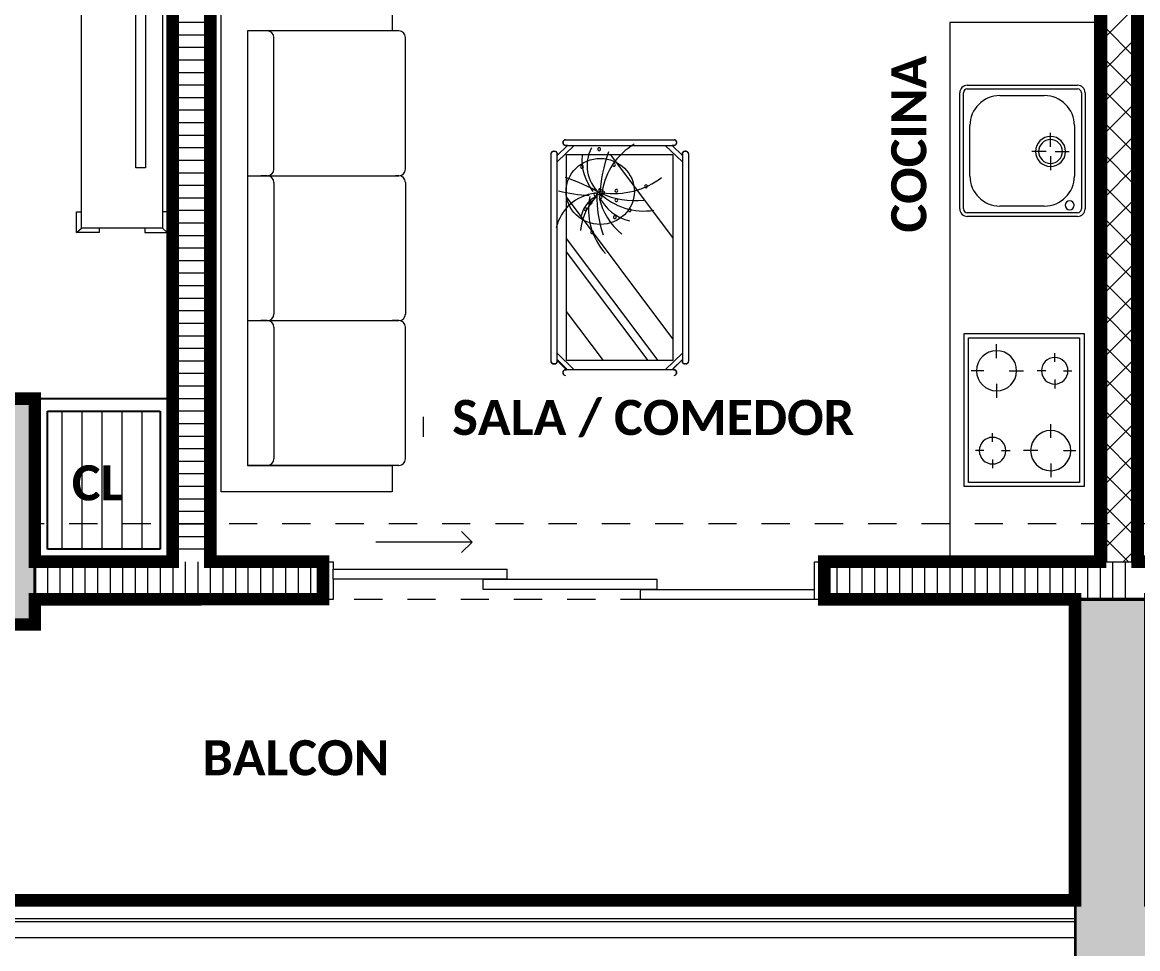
# Model space of a CAD drawing. Header units: metres. Extents: x -144 to 1000, y -717 to 29.
# Drawn here: x 556.311 to 560.761, y -569.413 to -565.719 of the extents above; entities that cross this region are included whole.
import ezdxf

# ---------------------------------------------------------------- set-up
doc = ezdxf.new("R2010")
doc.units = ezdxf.units.M
doc.linetypes.add('basculante modificado', pattern=[0.18, 0.1125, -0.0675])
doc.layers.get('0').update_dxf_attribs({"color": 1})
doc.layers.add('00-MEDICION', color=30, linetype='Continuous')
for name, color, linetype, lineweight in [('A-DETL', 1, 'Continuous', 9), ('A-DETL-GENF', 1, 'Continuous', 9), ('A-DETL-THIN', 1, 'Continuous', 9), ('A-DOOR', 1, 'Continuous', 9), ('A-DOOR-FRAM', 1, 'Continuous', 9), ('A-FLOR', 2, 'Continuous', 9), ('A-FLOR-HRAL', 1, 'Continuous', 9), ('A-GENM', 1, 'Continuous', 9), ('A-WALL', 4, 'Continuous', 9), ('G-ANNO-TEXT', 2, 'Continuous', 9), ('G-IMPT', 1, 'Continuous', 9), ('I-FURN', 2, 'Continuous', 9), ('P-SANR-FIXT', 1, 'Continuous', 9), ('Q-SPCQ', 91, 'Continuous', 9), ('S-COLS', 7, 'Continuous', 9)]:
    doc.layers.add(name, color=color, linetype=linetype, lineweight=lineweight)
doc.layers.add('A-WALL-PATT', color=7, linetype='Continuous', lineweight=35, true_color=0x9c9c9c)
doc.styles.add('Calibri_B', font='calibrib.ttf', dxfattribs={"height": 0.165})

# ---------------------------------------------------------------- blocks, each defined once
blk = doc.blocks.new('MUEBLE 3 PIEZA - 07-muebles 3p_dwg_$0$AX-051-MB N2$0$sofa 3_-340384-Nivel 5')
at = {"layer": 'G-IMPT'}
for p, q in [((0.525, 0.825), (0.55, 0.825)), ((0, 0.8), (0, 0.3)), ((0.5, 0.3), (0.5, 0.8)), ((0, -0.25), (0, 0.25)), ((0.5, -0.25), (0.5, 0.25)), ((0, -0.3), (0, -0.8)), ((0.5, -0.3), (0.5, -0.8)), ((0.025, -0.825), (0.05, -0.825)), ((0.525, -0.825), (0.55, -0.825))]:
    blk.add_line(p, q, dxfattribs=at)
at = {"layer": 'G-IMPT', "flags": 128}
for points in [[(0.05, 0.925), (0.7, 0.925), (0.7, -0.925), (0.05, -0.925), (0.05, -0.825), (0.6, -0.825), (0.6, 0.825), (0.05, 0.825)], [(0.525, 0.275), (0.55, 0.275)], [(0.525, -0.275), (0.55, -0.275)]]:
    blk.add_lwpolyline(points, close=True, dxfattribs=at)
for points in [[(0.025, 0.825), (0.05, 0.825), (0.6, 0.825)], [(0.6, 0.275), (0.05, 0.275), (0.025, 0.275), (0.05, 0.275)], [(0.6, -0.275), (0.025, -0.275), (0.0375, -0.275)]]:
    blk.add_lwpolyline(points, dxfattribs=at)
at = {"layer": 'G-IMPT'}
for centre, start, end in [((0.025, 0.8), 90, 180), ((0.525, 0.8), 90, 180), ((0.025, 0.3), 180, 270), ((0.525, 0.3), 180, 270), ((0.025, 0.25), 90, 180), ((0.525, 0.25), 90, 180), ((0.025, -0.25), 180, 270), ((0.525, -0.25), 180, 270), ((0.025, -0.3), 90, 180), ((0.525, -0.3), 90, 180), ((0.025, -0.8), 180, 270), ((0.525, -0.8), 180, 270)]:
    blk.add_arc(centre, 0.025, start, end, dxfattribs=at)
blk = doc.blocks.new('MUEBLE 3 PIEZA - 07-muebles 3p_dwg-340383-Nivel 5')
at = {"xscale": 1.05, "yscale": 1.05, "zscale": 1.05, "rotation": 180}
blk.add_blockref('MUEBLE 3 PIEZA - 07-muebles 3p_dwg_$0$AX-051-MB N2$0$sofa 3_-340384-Nivel 5', (-2243.7802, 520.2715), dxfattribs=at)
blk = doc.blocks.new('O')
at = {"layer": 'A-WALL-PATT', "lineweight": 5, "true_color": 0x747474}
blk.add_hatch(color=8, dxfattribs=at).paths.add_polyline_path([(565.6027, -504.8688), (565.6027, -500.4187), (565.5777, -500.4187), (565.5777, -504.8688)])
at = {"layer": 'A-WALL-PATT', "true_color": 0x747474}
h = blk.add_hatch(color=8, dxfattribs=at)
h.paths.add_polyline_path([(565.4777, -504.8688), (565.4777, -501.5687), (565.4527, -501.5687), (565.4527, -504.8688)])
h.paths.add_polyline_path([(565.4527, -501.4687), (565.4777, -501.4687), (565.4777, -500.5437), (565.4527, -500.5437), (565.4527, -500.5687)])
at = {"layer": 'A-WALL-PATT', "lineweight": 5, "true_color": 0x747474}
h = blk.add_hatch(color=8, dxfattribs=at)
h.paths.add_polyline_path([(565.6527, -506.7686), (565.6527, -505.0177), (565.3527, -505.0177), (565.3527, -506.7686)])
h.paths.add_polyline_path([(559.0026, -506.7686), (559.0026, -505.0177), (558.7026, -505.0177), (558.7026, -506.7686)])
at = {"layer": 'S-COLS', "true_color": 0x5c5c5c}
h = blk.add_hatch(color=251, dxfattribs=at)
h.paths.add_polyline_path([(553.0027, -505.1188), (553.5027, -505.1188), (553.5027, -504.2188), (553.0027, -504.2188), (553.0027, -504.9427)])
h.paths.add_polyline_path([(570.8025, -505.1188), (571.3025, -505.1188), (571.3025, -504.2188), (570.8025, -504.2188), (570.8025, -504.9427)])
h.paths.add_polyline_path([(561.2027, -505.1187), (561.2027, -504.2187), (560.7027, -504.2187), (560.7027, -505.1187)])
h.paths.add_polyline_path([(557.3242, -497.4187), (558.9027, -497.4187), (558.9024, -496.9188), (557.2025, -496.9188), (557.2025, -494.7688), (558.9028, -494.7688), (558.9024, -494.2688), (556.9025, -494.2688), (556.9025, -497.4187), (557.0866, -497.4187)])
h.paths.add_polyline_path([(567.1118, -497.4187), (567.5028, -497.4187), (567.5028, -494.2687), (567.0028, -494.2687), (567.0028, -497.4187)])
h.paths.add_polyline_path([(570.9028, -497.4187), (571.3028, -497.4187), (571.3028, -496.7188), (570.9028, -496.7188), (570.9028, -497.3138)])
h.paths.add_polyline_path([(560.7027, -497.4187), (561.2027, -497.4187), (561.2027, -496.5187), (560.7027, -496.5187), (560.7027, -497.3138)])
h.paths.add_polyline_path([(553.5027, -497.4187), (553.5027, -496.7188), (553.0027, -496.7188), (553.0027, -497.4187), (553.2754, -497.4187)])
h.paths.add_polyline_path([(560.7028, -495.1688), (561.2028, -495.1688), (561.2028, -494.2688), (560.7028, -494.2688), (560.7028, -494.2981)])
h.paths.add_polyline_path([(553.5025, -494.9688), (553.5025, -494.2677), (553.0025, -494.2688), (553.0025, -494.9688), (553.2775, -494.9688)])
h.paths.add_polyline_path([(571.0784, -494.9688), (571.3028, -494.9688), (571.3028, -494.2677), (570.9028, -494.2677), (570.9028, -494.9688), (570.9839, -494.9688)])
h.paths.add_polyline_path([(560.7777, -486.2688), (561.2027, -486.2688), (561.2027, -485.3688), (560.7027, -485.3688), (560.7027, -486.2688)])
h.paths.add_polyline_path([(571.3027, -486.2688), (571.3027, -485.3688), (570.8027, -485.3688), (570.8027, -486.2688), (571.2277, -486.2688)])
h.paths.add_polyline_path([(553.2027, -485.6688), (554.1027, -485.6688), (554.1027, -485.1688), (553.2027, -485.1688), (553.2027, -485.5388)])
at = {"layer": 'A-DETL', "color": 253, "true_color": 0xb6b6b6}
blk.add_line((562.7527, -504.2913), (562.7527, -504.3713), dxfattribs=at)
at = {"layer": 'A-DETL', "color": 7, "linetype": 'basculante modificado'}
for p, q in [((570.8025, -504.7177), (561.2027, -504.7177)), ((561.2018, -505.0177), (570.8025, -505.0177))]:
    blk.add_line(p, q, dxfattribs=at)
at = {"layer": 'A-DETL-GENF', "color": 251, "true_color": 0x535353}
for p, q in [((561.3113, -504.8188), (561.3113, -504.2687)), ((561.3913, -504.8188), (561.3913, -504.2687)), ((561.4713, -504.8188), (561.4713, -504.2687)), ((561.5513, -504.8188), (561.5513, -504.2687)), ((561.6313, -504.8188), (561.6313, -504.2687))]:
    blk.add_line(p, q, dxfattribs=at)
at = {"layer": 'A-DETL-THIN'}
for p, q in [((561.7027, -504.2687), (561.2527, -504.2687)), ((561.2527, -504.2687), (561.2527, -504.8188)), ((561.7027, -504.8188), (561.7027, -504.2687)), ((561.2527, -504.8188), (561.7027, -504.8188))]:
    blk.add_line(p, q, dxfattribs=at)
at = {"layer": 'A-DOOR'}
for q in [(562.9047, -504.7477), (562.5638, -504.7901), (562.9047, -504.8325)]:
    blk.add_line((562.9471, -504.7901), q, dxfattribs=at)
at = {"layer": 'A-DOOR-FRAM', "lineweight": 15}
for p, q in [((562.3527, -504.8688), (562.3927, -504.8688)), ((562.3927, -504.8688), (562.3927, -504.8988)), ((564.3127, -504.8688), (564.3527, -504.8688)), ((564.3127, -504.9788), (564.3127, -504.8688)), ((562.3927, -504.9388), (562.3927, -505.0188)), ((562.3927, -505.0188), (562.3527, -505.0188)), ((564.3527, -505.0188), (564.3127, -505.0188))]:
    blk.add_line(p, q, dxfattribs=at)
at = {"layer": 'A-DOOR-FRAM'}
for p, q in [((562.3927, -504.8988), (563.0869, -504.8988)), ((562.3927, -504.9388), (562.3927, -504.8988)), ((563.0869, -504.9388), (562.3927, -504.9388)), ((562.9919, -504.9388), (563.6861, -504.9388)), ((562.9919, -504.9788), (562.9919, -504.9388)), ((563.0869, -504.9388), (563.0869, -504.8988)), ((563.6861, -504.9788), (563.6861, -504.9388)), ((563.6861, -504.9788), (562.9919, -504.9788)), ((563.6186, -504.9788), (564.3127, -504.9788)), ((563.6186, -505.0188), (563.6186, -504.9788)), ((564.3127, -505.0188), (564.3127, -504.9788)), ((564.3127, -505.0188), (563.6186, -505.0188))]:
    blk.add_line(p, q, dxfattribs=at)
at = {"layer": 'A-FLOR'}
for p, q in [((565.4527, -502.7188), (564.8527, -502.7188)), ((564.8527, -502.7188), (564.8527, -504.8688))]:
    blk.add_line(p, q, dxfattribs=at)
at = {"layer": 'A-FLOR-HRAL'}
for p, q in [((565.3527, -506.2926), (559.0026, -506.2926)), ((565.3527, -506.3046), (559.0026, -506.3046))]:
    blk.add_line(p, q, dxfattribs=at)
at = {"layer": 'A-GENM', "lineweight": 25}
for p, q in [((561.2027, -504.2187), (561.2027, -504.8688)), ((561.7527, -504.2187), (561.2027, -504.2187)), ((561.7527, -504.8688), (561.7527, -504.2187)), ((561.2527, -504.8188), (561.2527, -504.2687)), ((561.2527, -504.2687), (561.7027, -504.2687)), ((561.7027, -504.2687), (561.7027, -504.8188)), ((561.7027, -504.8188), (561.2527, -504.8188)), ((561.2027, -504.8688), (561.7527, -504.8688))]:
    blk.add_line(p, q, dxfattribs=at)
at = {"layer": 'A-WALL'}
for p, q in [((565.5777, -500.4437), (565.5777, -504.8688)), ((565.4777, -500.5437), (565.4777, -504.8688)), ((565.4527, -504.8688), (565.6027, -504.8688)), ((559.0026, -506.2186), (565.3527, -506.2186)), ((565.3527, -506.3686), (559.0026, -506.3686))]:
    blk.add_line(p, q, dxfattribs=at)
at = {"layer": 'A-WALL', "lineweight": 35}
for p, q in [((565.6027, -504.8688), (565.6027, -500.4187)), ((565.4527, -501.5687), (565.4527, -504.8688)), ((561.7527, -502.1187), (561.7527, -504.8688)), ((561.9027, -504.8688), (561.9027, -502.1187)), ((561.7527, -504.8688), (561.2027, -504.8688)), ((561.2027, -504.8688), (561.2027, -505.0188)), ((562.3527, -504.8688), (561.9027, -504.8688)), ((562.3527, -505.0188), (562.3527, -504.8688)), ((565.4527, -504.8688), (564.3527, -504.8688)), ((564.3527, -504.8688), (564.3527, -505.0188)), ((565.8529, -504.8688), (565.6027, -504.8688)), ((561.2027, -505.0188), (562.3527, -505.0188)), ((564.3527, -505.0188), (565.8529, -505.0188)), ((565.6527, -505.0177), (565.3527, -505.0177)), ((565.3527, -505.0177), (565.3527, -506.7686))]:
    blk.add_line(p, q, dxfattribs=at)
at = {"layer": 'A-WALL-PATT', "color": 1, "lineweight": 5, "true_color": 0xff0000}
for p, q in [((565.4777, -502.7716), (565.5777, -502.6716)), ((565.5777, -502.8445), (565.4777, -502.7445)), ((565.4777, -502.8989), (565.5777, -502.7989)), ((565.5777, -502.9718), (565.4777, -502.8718)), ((565.4777, -503.0262), (565.5777, -502.9262)), ((565.5777, -503.099), (565.4777, -502.999)), ((565.4777, -503.1534), (565.5777, -503.0534)), ((565.5777, -503.2263), (565.4777, -503.1263)), ((565.4777, -503.2807), (565.5777, -503.1807)), ((565.5777, -503.3536), (565.4777, -503.2536)), ((565.4777, -503.408), (565.5777, -503.308)), ((565.5777, -503.4809), (565.4777, -503.3809)), ((565.4777, -503.5353), (565.5777, -503.4353)), ((565.5777, -503.6081), (565.4777, -503.5081)), ((565.4777, -503.6626), (565.5777, -503.5626)), ((565.5777, -503.7354), (565.4777, -503.6354)), ((565.4777, -503.7898), (565.5777, -503.6898)), ((565.5777, -503.8627), (565.4777, -503.7627)), ((565.4777, -503.9171), (565.5777, -503.8171)), ((565.5777, -503.99), (565.4777, -503.89)), ((565.4777, -504.0444), (565.5777, -503.9444)), ((565.5777, -504.1173), (565.4777, -504.0173)), ((565.4777, -504.1717), (565.5777, -504.0717)), ((565.5777, -504.2445), (565.4777, -504.1445)), ((565.4777, -504.299), (565.5777, -504.199)), ((565.5777, -504.3718), (565.4777, -504.2718)), ((565.4777, -504.4262), (565.5777, -504.3262)), ((565.5777, -504.4991), (565.4777, -504.3991)), ((565.4777, -504.5535), (565.5777, -504.4535)), ((565.5777, -504.6264), (565.4777, -504.5264)), ((565.4777, -504.6808), (565.5777, -504.5808)), ((565.5777, -504.7537), (565.4777, -504.6537)), ((565.4777, -504.8081), (565.5777, -504.7081)), ((565.5656, -504.8688), (565.4777, -504.7809)), ((565.5443, -504.8688), (565.5777, -504.8354))]:
    blk.add_line(p, q, dxfattribs=at)
at = {"layer": 'A-WALL-PATT', "color": 8, "lineweight": 5, "true_color": 0x727272}
for p, q in [((561.9027, -502.7188), (561.7527, -502.7188)), ((561.9027, -502.7688), (561.7527, -502.7688)), ((561.9027, -502.8188), (561.7527, -502.8188)), ((561.9027, -502.8688), (561.7527, -502.8688)), ((561.9027, -502.9188), (561.7527, -502.9188)), ((561.9027, -502.9688), (561.7527, -502.9688)), ((561.9027, -503.0188), (561.7527, -503.0188)), ((561.9027, -503.0688), (561.7527, -503.0688)), ((561.9027, -503.1188), (561.7527, -503.1188)), ((561.9027, -503.1688), (561.7527, -503.1688)), ((561.9027, -503.2188), (561.7527, -503.2188)), ((561.9027, -503.2688), (561.7527, -503.2688)), ((561.9027, -503.3188), (561.7527, -503.3188)), ((561.9027, -503.3688), (561.7527, -503.3688)), ((561.9027, -503.4188), (561.7527, -503.4188)), ((561.9027, -503.4688), (561.7527, -503.4688)), ((561.9027, -503.5188), (561.7527, -503.5188)), ((561.9027, -503.5688), (561.7527, -503.5688)), ((561.9027, -503.6188), (561.7527, -503.6188)), ((561.9027, -503.6688), (561.7527, -503.6688)), ((561.9027, -503.7188), (561.7527, -503.7188)), ((561.9027, -503.7688), (561.7527, -503.7688)), ((561.9027, -503.8188), (561.7527, -503.8188)), ((561.9027, -503.8688), (561.7527, -503.8688)), ((561.9027, -503.9188), (561.7527, -503.9188)), ((561.9027, -503.9688), (561.7527, -503.9688)), ((561.9027, -504.0188), (561.7527, -504.0188)), ((561.9027, -504.0688), (561.7527, -504.0688)), ((561.9027, -504.1188), (561.7527, -504.1188)), ((561.9027, -504.1688), (561.7527, -504.1688)), ((561.9027, -504.2188), (561.7527, -504.2188)), ((561.9027, -504.2688), (561.7527, -504.2688)), ((561.9027, -504.3188), (561.7527, -504.3188)), ((561.9027, -504.3688), (561.7527, -504.3688)), ((561.9027, -504.4188), (561.7527, -504.4188)), ((561.9027, -504.4688), (561.7527, -504.4688)), ((561.9027, -504.5188), (561.7527, -504.5188)), ((561.9027, -504.5688), (561.7527, -504.5688)), ((561.9027, -504.6188), (561.7527, -504.6188)), ((561.9027, -504.6688), (561.7527, -504.6688)), ((561.9027, -504.7188), (561.7527, -504.7188)), ((561.9027, -504.7688), (561.7527, -504.7688)), ((561.9027, -504.8188), (561.7527, -504.8188)), ((561.2027, -504.8688), (561.2027, -505.0188)), ((561.2527, -504.8688), (561.2527, -505.0188)), ((561.3027, -504.8688), (561.3027, -505.0188)), ((561.3527, -504.8688), (561.3527, -505.0188)), ((561.4027, -504.8688), (561.4027, -505.0188)), ((561.4527, -504.8688), (561.4527, -505.0188)), ((561.5027, -504.8688), (561.5027, -505.0188)), ((561.5527, -504.8688), (561.5527, -505.0188)), ((561.6027, -504.8688), (561.6027, -505.0188)), ((561.6527, -504.8688), (561.6527, -505.0188)), ((561.7027, -504.8688), (561.7027, -505.0188)), ((561.7527, -504.8688), (561.7527, -505.0188)), ((561.8027, -504.8688), (561.8027, -505.0188)), ((561.8527, -504.8688), (561.8527, -505.0188)), ((561.9027, -504.8688), (561.9027, -505.0188)), ((561.9527, -504.8688), (561.9527, -505.0188)), ((562.0027, -504.8688), (562.0027, -505.0188)), ((562.0527, -504.8688), (562.0527, -505.0188)), ((562.1027, -504.8688), (562.1027, -505.0188)), ((562.1527, -504.8688), (562.1527, -505.0188)), ((562.2027, -504.8688), (562.2027, -505.0188)), ((562.2527, -504.8688), (562.2527, -505.0188)), ((562.3027, -504.8688), (562.3027, -505.0188)), ((564.3527, -504.8688), (564.3527, -505.0188)), ((564.4027, -504.8688), (564.4027, -505.0188)), ((564.4527, -504.8688), (564.4527, -505.0188)), ((564.5027, -504.8688), (564.5027, -505.0188)), ((564.5527, -504.8688), (564.5527, -505.0188)), ((564.6027, -504.8688), (564.6027, -505.0188)), ((564.6527, -504.8688), (564.6527, -505.0188)), ((564.7027, -504.8688), (564.7027, -505.0188)), ((564.7527, -504.8688), (564.7527, -505.0188)), ((564.8027, -504.8688), (564.8027, -505.0188)), ((564.8527, -504.8688), (564.8527, -505.0188)), ((564.9027, -504.8688), (564.9027, -505.0188)), ((564.9527, -504.8688), (564.9527, -505.0188)), ((565.0027, -504.8688), (565.0027, -505.0188)), ((565.0527, -504.8688), (565.0527, -505.0188)), ((565.1027, -504.8688), (565.1027, -505.0188)), ((565.1527, -504.8688), (565.1527, -505.0188)), ((565.2027, -504.8688), (565.2027, -505.0188)), ((565.2527, -504.8688), (565.2527, -505.0188)), ((565.3027, -504.8688), (565.3027, -505.0188)), ((565.3527, -504.8688), (565.3527, -505.0177)), ((565.4027, -504.8688), (565.4027, -505.0177)), ((565.4527, -504.8688), (565.4527, -505.0177)), ((565.5027, -504.8688), (565.5027, -505.0177)), ((565.5527, -504.8688), (565.5527, -505.0177))]:
    blk.add_line(p, q, dxfattribs=at)
at = {"layer": 'I-FURN'}
for p, q in [((561.3883, -503.5384), (561.3883, -502.3695)), ((561.712, -502.3695), (561.712, -503.5384)), ((561.6056, -503.2984), (561.6056, -502.5995)), ((561.6448, -502.5995), (561.6448, -503.2984)), ((563.3104, -503.1952), (563.3105, -503.1936)), ((563.3104, -503.1952), (563.3104, -503.1997)), ((563.3104, -503.1997), (563.3104, -503.1952)), ((563.3105, -503.2013), (563.3104, -503.1997)), ((563.3105, -503.1936), (563.311, -503.192)), ((563.311, -503.2029), (563.3105, -503.2013)), ((563.311, -503.192), (563.3116, -503.1906)), ((563.3116, -503.2043), (563.311, -503.2029)), ((563.3116, -503.1906), (563.3126, -503.1893)), ((563.3126, -503.2056), (563.3116, -503.2043)), ((563.3126, -503.1893), (563.3138, -503.1882)), ((563.3138, -503.2067), (563.3126, -503.2056)), ((563.3138, -503.1882), (563.3151, -503.1873)), ((563.3151, -503.1873), (563.3166, -503.1866)), ((563.3166, -503.1866), (563.3182, -503.1862)), ((563.3182, -503.1862), (563.3198, -503.186)), ((563.3198, -503.186), (563.7528, -503.186)), ((563.3198, -503.186), (563.7528, -503.186)), ((563.7528, -503.186), (563.7545, -503.1862)), ((563.7545, -503.1862), (563.7561, -503.1866)), ((563.7561, -503.1866), (563.7576, -503.1873)), ((563.7576, -503.1873), (563.7589, -503.1882)), ((563.7589, -503.1882), (563.7601, -503.1893)), ((563.7601, -503.2056), (563.7589, -503.2067)), ((563.7601, -503.1893), (563.761, -503.1906)), ((563.761, -503.2043), (563.7601, -503.2056)), ((563.761, -503.1906), (563.7617, -503.192)), ((563.7617, -503.2029), (563.761, -503.2043)), ((563.7617, -503.192), (563.7621, -503.1936)), ((563.7621, -503.2013), (563.7617, -503.2029)), ((563.7621, -503.1936), (563.7623, -503.1952)), ((563.7623, -503.1997), (563.7621, -503.2013)), ((563.7623, -503.1952), (563.7623, -503.1997)), ((563.7623, -503.1952), (563.7623, -503.1997)), ((563.2627, -503.2413), (563.2628, -503.2397)), ((563.2627, -504.0707), (563.2627, -503.2413)), ((563.2627, -504.0707), (563.2627, -503.2413)), ((563.2628, -503.2397), (563.2632, -503.2382)), ((563.2632, -503.2382), (563.2639, -503.2368)), ((563.2639, -503.2368), (563.2649, -503.2355)), ((563.2649, -503.2355), (563.266, -503.2343)), ((563.266, -503.2343), (563.2674, -503.2334)), ((563.2674, -503.2334), (563.2689, -503.2327)), ((563.2689, -503.2327), (563.2705, -503.2323)), ((563.2705, -503.2323), (563.2721, -503.2322)), ((563.2721, -503.2322), (563.2768, -503.2322)), ((563.2721, -503.2322), (563.2768, -503.2322)), ((563.2768, -503.2322), (563.2784, -503.2323)), ((563.2784, -503.2323), (563.28, -503.2327)), ((563.28, -503.2327), (563.2815, -503.2334)), ((563.2815, -503.2334), (563.2829, -503.2343)), ((563.2829, -503.2343), (563.284, -503.2355)), ((563.284, -503.2355), (563.285, -503.2368)), ((563.285, -503.2368), (563.2857, -503.2382)), ((563.2857, -503.2382), (563.2861, -503.2397)), ((563.2861, -503.2397), (563.2862, -503.2413)), ((563.2862, -503.249), (563.3278, -503.2089)), ((563.2862, -503.2748), (563.3545, -503.2089)), ((563.2862, -503.249), (563.3278, -503.2089)), ((563.2862, -504.0707), (563.2862, -503.2413)), ((563.2862, -503.2413), (563.2862, -503.249)), ((563.3151, -503.2076), (563.3138, -503.2067)), ((563.3166, -503.2083), (563.3151, -503.2076)), ((563.3182, -503.2087), (563.3166, -503.2083)), ((563.3198, -503.2089), (563.3182, -503.2087)), ((563.3198, -503.2089), (563.7528, -503.2089)), ((563.3278, -503.2089), (563.3198, -503.2089)), ((563.324, -503.2454), (563.7487, -503.2454)), ((563.324, -504.0667), (563.324, -503.2454)), ((563.7487, -503.5763), (563.5001, -503.2454)), ((563.7864, -503.2748), (563.7182, -503.2089)), ((563.7864, -503.249), (563.7449, -503.2089)), ((563.7449, -503.2089), (563.7864, -503.249)), ((563.7528, -503.2089), (563.7449, -503.2089)), ((563.7487, -503.2454), (563.7487, -504.0667)), ((563.7545, -503.2087), (563.7528, -503.2089)), ((563.7561, -503.2083), (563.7545, -503.2087)), ((563.7576, -503.2076), (563.7561, -503.2083)), ((563.7589, -503.2067), (563.7576, -503.2076)), ((563.7864, -503.2413), (563.7866, -503.2397)), ((563.7864, -503.2413), (563.7864, -504.0707)), ((563.7864, -503.249), (563.7864, -503.2413)), ((563.7866, -503.2397), (563.787, -503.2382)), ((563.787, -503.2382), (563.7877, -503.2368)), ((563.7877, -503.2368), (563.7886, -503.2355)), ((563.7886, -503.2355), (563.7898, -503.2343)), ((563.7898, -503.2343), (563.7911, -503.2334)), ((563.7911, -503.2334), (563.7926, -503.2327)), ((563.7926, -503.2327), (563.7942, -503.2323)), ((563.7942, -503.2323), (563.7958, -503.2322)), ((563.8006, -503.2322), (563.7958, -503.2322)), ((563.7958, -503.2322), (563.8006, -503.2322)), ((563.8006, -503.2322), (563.8022, -503.2323)), ((563.8022, -503.2323), (563.8038, -503.2327)), ((563.8038, -503.2327), (563.8053, -503.2334)), ((563.8053, -503.2334), (563.8066, -503.2343)), ((563.8066, -503.2343), (563.8078, -503.2355)), ((563.8078, -503.2355), (563.8087, -503.2368)), ((563.8087, -503.2368), (563.8094, -503.2382)), ((563.8094, -503.2382), (563.8099, -503.2397)), ((563.8099, -503.2397), (563.81, -503.2413)), ((563.81, -503.2413), (563.81, -504.0707)), ((563.81, -503.2413), (563.81, -504.0707)), ((561.6448, -503.2984), (561.6056, -503.2984)), ((563.7487, -503.9797), (563.324, -503.4144)), ((563.4449, -503.4124), (563.4162, -503.441)), ((563.5221, -503.3948), (563.5173, -503.3901)), ((561.3696, -503.4739), (561.3883, -503.4739)), ((561.3696, -503.5554), (561.3696, -503.4739)), ((561.7307, -503.4739), (561.712, -503.4739)), ((561.7307, -503.5554), (561.7307, -503.4739)), ((561.3696, -503.5554), (561.3883, -503.5384)), ((561.4592, -503.5554), (561.3696, -503.5554)), ((561.712, -503.5384), (561.3883, -503.5384)), ((561.4592, -503.5384), (561.4592, -503.5554)), ((561.6411, -503.5384), (561.6411, -503.5554)), ((561.6411, -503.5554), (561.7307, -503.5554)), ((561.7307, -503.5554), (561.712, -503.5384)), ((563.6898, -504.0667), (563.324, -503.5797)), ((563.6492, -504.0667), (563.324, -503.6337)), ((563.4712, -504.0667), (563.324, -503.8707)), ((563.2862, -504.0372), (563.3545, -504.1032)), ((563.7864, -504.0372), (563.7182, -504.1032)), ((563.2628, -504.0723), (563.2627, -504.0707)), ((563.2632, -504.0738), (563.2628, -504.0723)), ((563.2639, -504.0753), (563.2632, -504.0738)), ((563.2649, -504.0766), (563.2639, -504.0753)), ((563.266, -504.0777), (563.2649, -504.0766)), ((563.2674, -504.0786), (563.266, -504.0777)), ((563.2689, -504.0793), (563.2674, -504.0786)), ((563.2705, -504.0797), (563.2689, -504.0793)), ((563.2721, -504.0798), (563.2705, -504.0797)), ((563.2721, -504.0798), (563.2768, -504.0798)), ((563.2768, -504.0798), (563.2721, -504.0798)), ((563.2784, -504.0797), (563.2768, -504.0798)), ((563.28, -504.0793), (563.2784, -504.0797)), ((563.2815, -504.0786), (563.28, -504.0793)), ((563.2829, -504.0777), (563.2815, -504.0786)), ((563.284, -504.0766), (563.2829, -504.0777)), ((563.285, -504.0753), (563.284, -504.0766)), ((563.2857, -504.0738), (563.285, -504.0753)), ((563.2861, -504.0723), (563.2857, -504.0738)), ((563.2862, -504.0707), (563.2861, -504.0723)), ((563.2862, -504.063), (563.3278, -504.1032)), ((563.3235, -504.1032), (563.2862, -504.0659)), ((563.2862, -504.0659), (563.2862, -504.0707)), ((563.3235, -504.1032), (563.2862, -504.0659)), ((563.7487, -504.0667), (563.324, -504.0667)), ((563.7864, -504.063), (563.7449, -504.1032)), ((563.7864, -504.063), (563.7484, -504.0998)), ((563.7864, -504.0707), (563.7864, -504.063)), ((563.7866, -504.0723), (563.7864, -504.0707)), ((563.787, -504.0738), (563.7866, -504.0723)), ((563.7877, -504.0753), (563.787, -504.0738)), ((563.7886, -504.0766), (563.7877, -504.0753)), ((563.7898, -504.0777), (563.7886, -504.0766)), ((563.7911, -504.0786), (563.7898, -504.0777)), ((563.7926, -504.0793), (563.7911, -504.0786)), ((563.7942, -504.0797), (563.7926, -504.0793)), ((563.7958, -504.0798), (563.7942, -504.0797)), ((563.8006, -504.0798), (563.7958, -504.0798)), ((563.8006, -504.0798), (563.7958, -504.0798)), ((563.8022, -504.0797), (563.8006, -504.0798)), ((563.8038, -504.0793), (563.8022, -504.0797)), ((563.8053, -504.0786), (563.8038, -504.0793)), ((563.8066, -504.0777), (563.8053, -504.0786)), ((563.8078, -504.0766), (563.8066, -504.0777)), ((563.8087, -504.0753), (563.8078, -504.0766)), ((563.8094, -504.0738), (563.8087, -504.0753)), ((563.8099, -504.0723), (563.8094, -504.0738)), ((563.81, -504.0707), (563.8099, -504.0723)), ((563.3104, -504.1123), (563.3105, -504.1107)), ((563.3104, -504.1169), (563.3104, -504.1123)), ((563.3104, -504.1169), (563.3104, -504.1123)), ((563.3105, -504.1185), (563.3104, -504.1169)), ((563.3105, -504.1107), (563.311, -504.1092)), ((563.311, -504.12), (563.3105, -504.1185)), ((563.311, -504.1092), (563.3116, -504.1077)), ((563.3116, -504.1214), (563.311, -504.12)), ((563.3116, -504.1077), (563.3126, -504.1064)), ((563.3126, -504.1227), (563.3116, -504.1214)), ((563.3126, -504.1064), (563.3138, -504.1053)), ((563.3138, -504.1239), (563.3126, -504.1227)), ((563.3138, -504.1053), (563.3151, -504.1044)), ((563.3151, -504.1044), (563.3166, -504.1037)), ((563.3166, -504.1037), (563.3182, -504.1033)), ((563.3182, -504.1033), (563.3198, -504.1032)), ((563.7528, -504.1032), (563.3198, -504.1032)), ((563.3198, -504.1032), (563.3235, -504.1032)), ((563.7518, -504.1032), (563.7484, -504.0998)), ((563.7484, -504.0998), (563.7518, -504.1032)), ((563.7518, -504.1032), (563.7528, -504.1032)), ((563.7528, -504.1032), (563.7545, -504.1033)), ((563.7545, -504.1033), (563.7561, -504.1037)), ((563.7561, -504.1037), (563.7576, -504.1044)), ((563.7576, -504.1044), (563.7589, -504.1053)), ((563.7589, -504.1053), (563.7601, -504.1064)), ((563.7601, -504.1227), (563.7589, -504.1239)), ((563.7601, -504.1064), (563.761, -504.1077)), ((563.761, -504.1214), (563.7601, -504.1227)), ((563.761, -504.1077), (563.7617, -504.1092)), ((563.7617, -504.12), (563.761, -504.1214)), ((563.7617, -504.1092), (563.7621, -504.1107)), ((563.7621, -504.1185), (563.7617, -504.12)), ((563.7621, -504.1107), (563.7623, -504.1123)), ((563.7623, -504.1169), (563.7621, -504.1185)), ((563.7623, -504.1169), (563.7623, -504.1123)), ((563.7623, -504.1123), (563.7623, -504.1169))]:
    blk.add_line(p, q, dxfattribs=at)
for centre, major_axis, start_param, end_param in [((563.3198, -503.1952), (0.00944, 0), 1.570796, 3.141593), ((563.3198, -503.1997), (0.00944, 0), 3.141593, 4.712389), ((563.7354, -503.4278), (0.2711, 0), 2.117347, 3.004371), ((563.7528, -503.1952), (0.00944, 0), 0, 1.570796), ((563.7528, -503.1997), (0.00944, 0), 4.712389, 6.283185), ((563.2721, -503.2413), (0.00944, 0), 1.570796, 3.141593), ((563.2768, -503.2413), (0.00944, 0), 0, 1.570796), ((563.605, -503.2642), (0.2197, 0), 3.069581, 3.786594), ((563.5652, -503.2888), (0.1593, 0), 2.670194, 3.942876), ((563.4544, -503.2238), (0.00566, 0), 1.570796, 4.712389), ((563.4544, -503.2238), (-0.00566, 0), 1.570796, 4.712389), ((564.0631, -503.4292), (0.606, 0), 2.801688, 3.103621), ((563.7958, -503.2413), (0.00944, 0), 1.570796, 3.141593), ((563.8006, -503.2413), (0.00944, 0), 0, 1.570796), ((563.3859, -503.2941), (-0.00566, 0), 4.712389, 7.853982), ((563.3859, -503.2941), (0.00566, 0), 4.712389, 7.853982), ((563.5136, -503.2865), (0.00566, 0), 1.570796, 4.712389), ((563.5136, -503.2865), (-0.00566, 0), 1.570796, 4.712389), ((563.0635, -504.0332), (0.7648, 0), 1.029522, 1.228031), ((563.5135, -503.1036), (0.3069, 0), 4.559665, 5.379686), ((563.4575, -503.3869), (-0.00566, 0), 4.712389, 7.853982), ((563.4575, -503.3869), (0.00566, 0), 4.712389, 7.853982), ((563.5229, -503.3894), (-0.00566, 0), 4.712389, 7.853982), ((563.5229, -503.3894), (0.00566, 0), 4.712389, 7.853982), ((563.6412, -503.3718), (-0.00566, 0), 4.712389, 7.853982), ((563.6412, -503.3718), (-0.00566, 0), 1.570796, 4.712389), ((563.461, -503.5739), (0.1818, 0), 1.692803, 2.932648), ((563.4211, -502.96), (0.4623, 0), 4.430625, 4.696865), ((563.6225, -503.5727), (0.2443, 0), 2.421786, 3.034471), ((563.4995, -503.5128), (0.1191, 0), 2.075024, 2.940145), ((563.6879, -503.465), (0.2764, 0), 2.94178, 3.856855), ((563.4389, -503.4045), (0.00566, 0), 1.570796, 4.712389), ((563.4389, -503.4045), (0.00566, 0), 4.712389, 7.853982), ((563.919, -503.4178), (0.4741, 0), 3.112421, 3.468475), ((563.4513, -503.3994), (-0.00566, 0), 4.712389, 7.853982), ((563.4513, -503.3994), (0.00566, 0), 4.712389, 7.853982), ((563.6184, -503.3411), (0.1796, 0), 3.56214, 4.473198), ((563.7222, -503.3595), (0.2749, 0), 3.369275, 4.010359), ((563.4606, -503.4145), (0.00566, 0), 1.570796, 4.712389), ((563.6324, -503.2333), (0.2451, 0), 3.918021, 4.876035), ((563.598, -503.1134), (0.3261, 0), 4.277606, 4.816476), ((563.4606, -503.4145), (-0.00566, 0), 1.570796, 4.712389), ((563.47, -503.3969), (-0.00566, 0), 4.712389, 7.853982), ((563.47, -503.3969), (0.00566, 0), 4.712389, 7.853982), ((563.5229, -503.4271), (-0.00566, 0), 4.712389, 7.853982), ((563.5229, -503.4271), (0.00566, 0), 4.712389, 7.853982), ((563.3984, -503.4622), (-0.00566, 0), 4.712389, 7.853982), ((563.3984, -503.4622), (0.00566, 0), 4.712389, 7.853982), ((563.4201, -503.4371), (0.00566, 0), 1.570796, 4.712389), ((563.4201, -503.4371), (-0.00566, 0), 1.570796, 4.712389), ((563.5758, -503.4672), (-0.00566, 0), 4.712389, 7.853982), ((563.5758, -503.4672), (0.00566, 0), 4.712389, 7.853982), ((563.5167, -503.4948), (0.00566, 0), 1.570796, 4.712389), ((563.5167, -503.4948), (-0.00566, 0), 1.570796, 4.712389), ((563.4264, -503.555), (-0.00566, 0), 4.712389, 7.853982), ((563.4264, -503.555), (0.00566, 0), 4.712389, 7.853982), ((563.2721, -504.0707), (0.00944, 0), 3.141593, 4.712389), ((563.2768, -504.0707), (0.00944, 0), 4.712389, 6.283185), ((563.7958, -504.0707), (0.00944, 0), 3.141593, 4.712389), ((563.8006, -504.0707), (0.00944, 0), 4.712389, 6.283185), ((563.3198, -504.1123), (0.00944, 0), 1.570796, 3.141593), ((563.3198, -504.1169), (0.00944, 0), 3.141593, 4.712389), ((563.7528, -504.1123), (0.00944, 0), 0, 1.570796), ((563.7528, -504.1169), (0.00944, 0), 4.712389, 6.283185)]:
    blk.add_ellipse(centre, major_axis=major_axis, ratio=0.967012, start_param=start_param, end_param=end_param, dxfattribs=at)
blk.add_ellipse((563.4584, -503.3923), major_axis=(-0.1362, 0), ratio=0.967012, dxfattribs=at)
at = {"layer": 'P-SANR-FIXT'}
for p, q in [((564.923, -502.9688), (565.363, -502.9688)), ((564.893, -503.462), (564.893, -502.9988)), ((564.908, -503.462), (564.908, -502.9988)), ((564.923, -502.9838), (565.363, -502.9838)), ((565.0534, -503.0099), (565.2302, -503.0099)), ((565.378, -502.9988), (565.378, -503.462)), ((565.393, -502.9988), (565.393, -503.462)), ((564.9334, -503.3309), (564.9334, -503.1299)), ((565.255, -503.2149), (565.255, -503.1585)), ((565.3502, -503.1299), (565.3502, -503.3309)), ((565.237, -503.233), (565.1805, -503.233)), ((565.2731, -503.233), (565.3295, -503.233)), ((565.255, -503.251), (565.255, -503.3074)), ((565.2302, -503.4509), (565.0534, -503.4509)), ((565.363, -503.477), (564.923, -503.477)), ((565.363, -503.492), (564.923, -503.492))]:
    blk.add_line(p, q, dxfattribs=at)
for centre, radius, start, end in [((564.923, -502.9988), 0.03, 90, 180), ((565.363, -502.9988), 0.03, 0, 90), ((564.923, -502.9988), 0.015, 90, 180), ((565.0534, -503.1299), 0.12, 90, 180), ((565.2302, -503.1299), 0.12, 0, 90), ((565.363, -502.9988), 0.015, 0, 90), ((565.255, -503.233), 0.0599, 90, 270), ((565.255, -503.233), 0.0474, 90, 270), ((565.255, -503.233), 0.0599, 270, 90), ((565.255, -503.233), 0.0474, 270, 90), ((565.0534, -503.3309), 0.12, 180, 270), ((565.2302, -503.3309), 0.12, 270, 0), ((564.923, -503.462), 0.03, 180, 270), ((564.923, -503.462), 0.015, 180, 270), ((565.3313, -503.4472), 0.0181, 90, 270), ((565.3313, -503.4472), 0.0181, 270, 90), ((565.363, -503.462), 0.015, 270, 0), ((565.363, -503.462), 0.03, 270, 0)]:
    blk.add_arc(centre, radius, start, end, dxfattribs=at)
at = {"layer": 'Q-SPCQ'}
for p, q in [((564.9111, -503.9589), (565.3889, -503.9589)), ((564.9111, -504.5688), (564.9111, -503.9589)), ((565.3889, -503.9589), (565.3889, -504.5688)), ((564.9274, -503.9763), (565.3708, -503.9763)), ((564.9274, -504.5521), (564.9274, -503.9763)), ((565.0397, -504.0564), (565.0397, -504.0014)), ((565.3708, -503.9763), (565.3708, -504.5521)), ((565.2716, -504.072), (565.2716, -504.0369)), ((564.9889, -504.1072), (564.9389, -504.1072)), ((565.0905, -504.1072), (565.1477, -504.1072)), ((565.2365, -504.1072), (565.2013, -504.1072)), ((565.3068, -504.1072), (565.34, -504.1072)), ((565.0397, -504.1597), (565.0397, -504.2147)), ((565.2716, -504.1423), (565.2716, -504.1775)), ((565.0239, -504.3906), (565.0239, -504.3555)), ((565.2557, -504.375), (565.2557, -504.32)), ((564.9887, -504.4258), (564.9555, -504.4258)), ((565.059, -504.4258), (565.0942, -504.4258)), ((565.2049, -504.4258), (565.1477, -504.4258)), ((565.3065, -504.4258), (565.3565, -504.4258)), ((565.0239, -504.4609), (565.0239, -504.4961)), ((565.2557, -504.4766), (565.2557, -504.5316)), ((565.3889, -504.5688), (564.9111, -504.5688)), ((565.3708, -504.5521), (564.9274, -504.5521))]:
    blk.add_line(p, q, dxfattribs=at)
for centre, radius, start, end in [((565.0397, -504.1072), 0.08, 90, 270), ((565.0397, -504.1072), 0.08, 270, 90), ((565.2716, -504.1072), 0.053, 90, 270), ((565.2716, -504.1072), 0.053, 270, 90), ((565.2557, -504.4258), 0.08, 90, 270), ((565.2557, -504.4258), 0.08, 270, 90), ((565.0239, -504.4258), 0.053, 90, 270), ((565.0239, -504.4258), 0.053, 270, 90)]:
    blk.add_arc(centre, radius, start, end, dxfattribs=at)
at = {"layer": 'S-COLS', "lineweight": 35}
for p, q in [((561.2027, -504.2187), (560.7027, -504.2187)), ((561.2027, -505.1187), (561.2027, -504.2187)), ((560.7027, -505.1187), (561.2027, -505.1187))]:
    blk.add_line(p, q, dxfattribs=at)
blk.add_blockref('MUEBLE 3 PIEZA - 07-muebles 3p_dwg-340383-Nivel 5', (2806.4617, -1023.8901))
at = {"layer": 'G-ANNO-TEXT', "style": 'Calibri_B'}
blk.add_text('COCINA', height=0.14, rotation=90, dxfattribs=at).set_placement((564.7594, -503.5563))
for s, p in [('SALA / COMEDOR', (562.8682, -504.3634)), ('CL', (561.3503, -504.6241)), ('BALCON', (561.8712, -505.7201))]:
    blk.add_text(s, height=0.14, dxfattribs=at).set_placement(p)

msp = doc.modelspace()

# ---------------------------------------------------------------- linework, layer by layer
at = {"layer": '00-MEDICION', "const_width": 0.05}
for points in [[(554.1612, -569.2199), (560.5114, -569.2199), (560.5114, -568.02), (559.5114, -568.02), (559.5114, -567.87), (560.6114, -567.87), (560.6114, -564.5699), (559.6114, -564.5699), (559.6114, -564.4699), (560.6114, -564.4699), (560.6114, -563.5699), (559.1612, -563.5699), (559.1612, -561.9199), (559.1112, -561.9199), (559.1112, -561.7699), (558.1112, -561.7699)], [(555.8614, -568.1199), (555.8614, -567.2199), (556.3614, -567.2199), (556.3614, -567.87), (556.9114, -567.87), (556.9114, -565.1201), (557.0614, -565.1201), (557.0614, -567.87), (557.5114, -567.87), (557.5114, -568.0189), (556.3614, -568.02), (556.3614, -568.1199), (555.8614, -568.1199)]]:
    msp.add_lwpolyline(points, dxfattribs=at)
at = {"layer": '00-MEDICION'}
msp.add_lwpolyline([(563.6115, -567.87, 0.05, 0.05, 0), (563.6115, -568.0189, 0.05, 0.05, 0), (565.9611, -568.0189, 0.05, 0.05, 0), (565.9611, -568.12, 0.05, 0.05, 0), (566.3111, -568.12, 0.05, 0.05, 0), (566.3111, -569.2199, 0.05, 0.05, 0), (560.8114, -569.2199, 0.05, 0.05, 0), (560.8114, -568.0189, 0.05, 0.05, 0), (561.0115, -568.0189, 0.05, 0.05, 0), (561.0114, -567.87, 0.05, 0.05, 0), (560.7614, -567.87, 0.05, 0.05, 0), (560.7614, -563.4199, 0.05, 0.05, 0), (559.3112, -563.4199, 0.05, 0.05, 0), (559.3112, -561.7699, 0, 0, 0)], format="xyseb", dxfattribs=at)

# ---------------------------------------------------------------- block references
at = {"color": 3}
msp.add_blockref('O', (-4.8414, -63.0012), dxfattribs=at)

doc.saveas('drawing.dxf')
